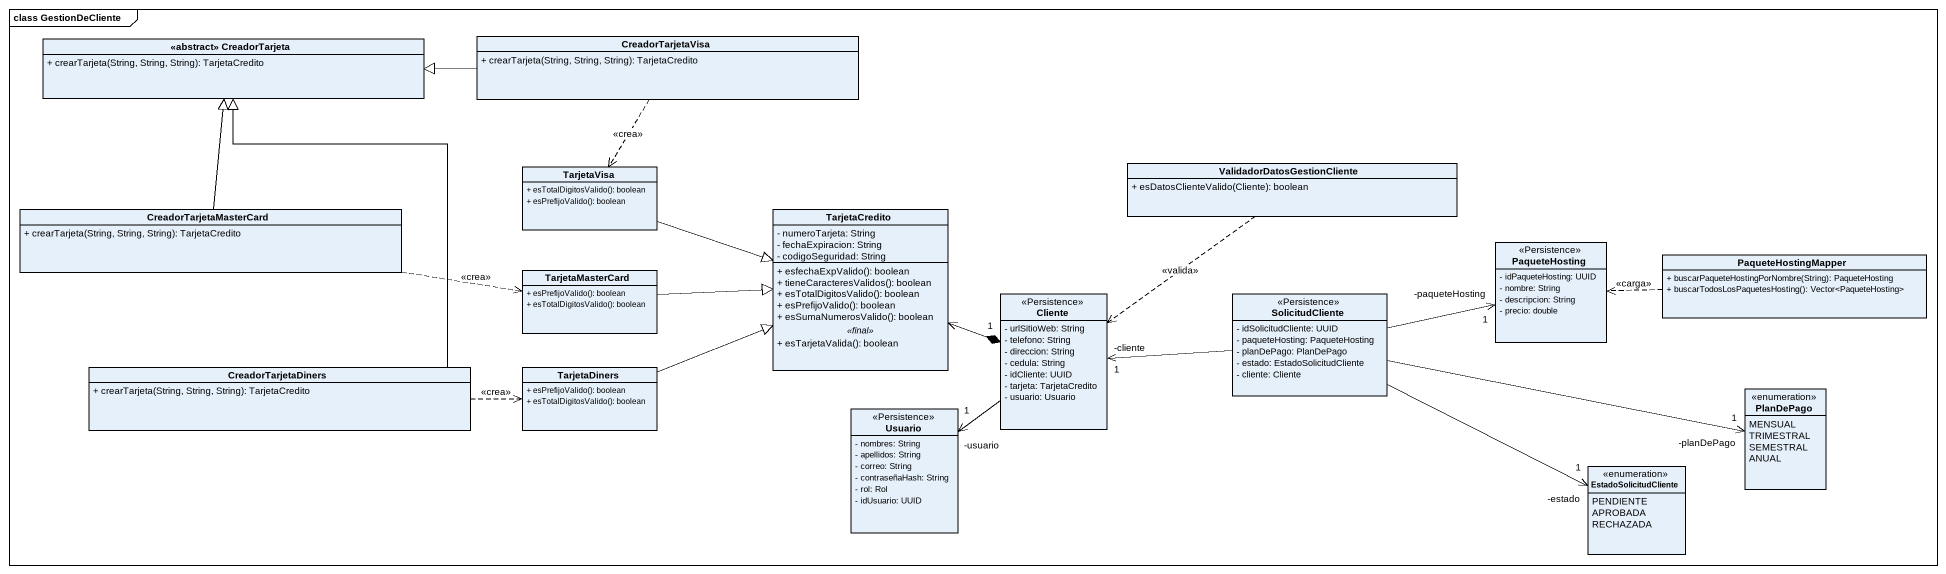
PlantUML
@startuml
mainframe class GestionDeCliente
hide circle
hide empty members
skinparam classAttributeIconSize 0
class "<<abstract>> CreadorTarjeta" as abstract_CreadorTarjeta {
  + crearTarjeta(String, String, String): TarjetaCredito
}
class CreadorTarjetaVisa {
  + crearTarjeta(String, String, String): TarjetaCredito
}
class TarjetaVisa {
  + esTotalDigitosValido(): boolean
  + esPrefijoValido(): boolean
}
class ValidadorDatosGestionCliente {
  + esDatosClienteValido(Cliente): boolean
}
class CreadorTarjetaMasterCard {
  + crearTarjeta(String, String, String): TarjetaCredito
}
class TarjetaCredito {
  - numeroTarjeta: String
  - fechaExpiracion: String
  - codigoSeguridad: String
  --
  + esfechaExpValido(): boolean
  + tieneCaracteresValidos(): boolean
  + esTotalDigitosValido(): boolean
  + esPrefijoValido(): boolean
  + esSumaNumerosValido(): boolean
  .. <<final>> ..
  + esTarjetaValida(): boolean
}
class PaqueteHosting <<Persistence>> {
  - idPaqueteHosting: UUID
  - nombre: String
  - descripcion: String
  - precio: double
}
class PaqueteHostingMapper {
  + buscarPaqueteHostingPorNombre(String): PaqueteHosting
  + buscarTodosLosPaquetesHosting(): Vector<PaqueteHosting>
}
class TarjetaMasterCard {
  + esPrefijoValido(): boolean
  + esTotalDigitosValido(): boolean
}
class Cliente <<Persistence>> {
  - urlSitioWeb: String
  - telefono: String
  - direccion: String
  - cedula: String
  - idCliente: UUID
  - tarjeta: TarjetaCredito
  - usuario: Usuario
}
class SolicitudCliente <<Persistence>> {
  - idSolicitudCliente: UUID
  - paqueteHosting: PaqueteHosting
  - planDePago: PlanDePago
  - estado: EstadoSolicitudCliente
  - cliente: Cliente
}
class CreadorTarjetaDiners {
  + crearTarjeta(String, String, String): TarjetaCredito
}
class TarjetaDiners {
  + esPrefijoValido(): boolean
  + esTotalDigitosValido(): boolean
}
class Usuario <<Persistence>> {
  - nombres: String
  - apellidos: String
  - correo: String
  - contraseñaHash: String
  - rol: Rol
  - idUsuario: UUID
}
enum PlanDePago {
  MENSUAL
  TRIMESTRAL
  SEMESTRAL
  ANUAL
}
enum EstadoSolicitudCliente {
  PENDIENTE
  APROBADA
  RECHAZADA
}
CreadorTarjetaVisa -left-|> abstract_CreadorTarjeta
CreadorTarjetaVisa ..> TarjetaVisa : <<crea>>
TarjetaVisa -right-|> TarjetaCredito
ValidadorDatosGestionCliente ..> Cliente : <<valida>>
CreadorTarjetaMasterCard -up-|> abstract_CreadorTarjeta
CreadorTarjetaMasterCard .right.> TarjetaMasterCard : <<crea>>
TarjetaCredito <-right-* "1" Cliente
PaqueteHosting "-paqueteHosting\n1" <-left- SolicitudCliente
PaqueteHostingMapper .left.> PaqueteHosting : <<carga>>
TarjetaMasterCard -right-|> TarjetaCredito
Cliente "-cliente\n1" <-right- SolicitudCliente
Cliente --> "-usuario\n1" Usuario
SolicitudCliente -right-> "-planDePago\n1" PlanDePago
SolicitudCliente -right-> "-estado\n1" EstadoSolicitudCliente
CreadorTarjetaDiners -up-|> abstract_CreadorTarjeta
CreadorTarjetaDiners .right.> TarjetaDiners : <<crea>>
TarjetaDiners -right-|> TarjetaCredito
@enduml
